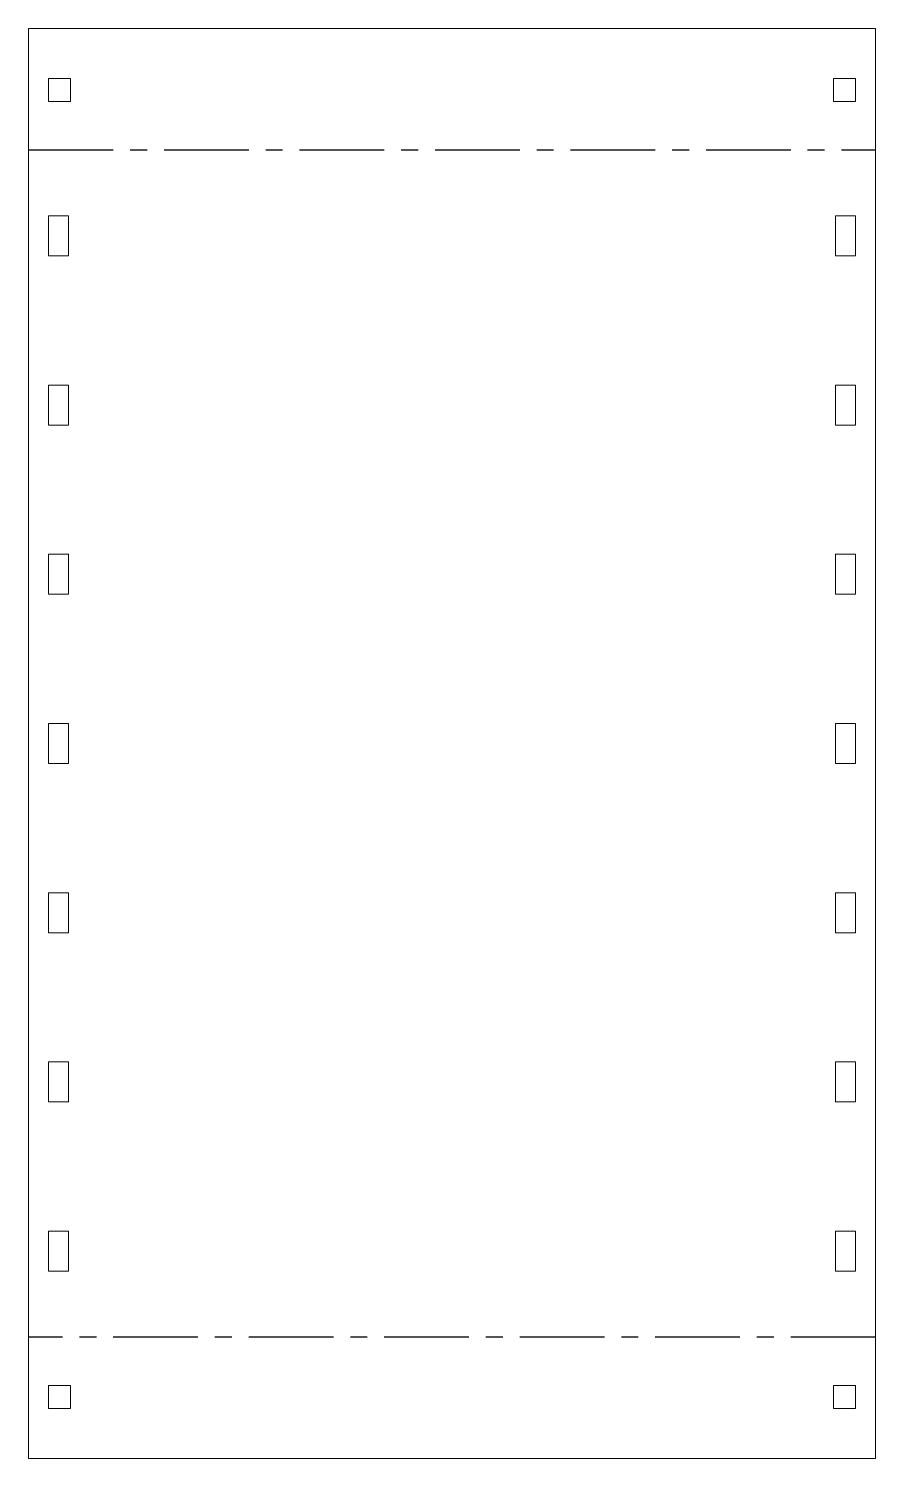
# Model space of a CAD drawing. Header units: inches. Extents: x 0 to 5, y -4.23 to 4.23.
import ezdxf

# ---------------------------------------------------------------- set-up
doc = ezdxf.new("R2010")
doc.units = ezdxf.units.IN
doc.header["$MEASUREMENT"] = 0
doc.linetypes.add('CENTERX2', pattern=[0.8, 0.5, -0.1, 0.1, -0.1])

msp = doc.modelspace()

# ---------------------------------------------------------------- linework, layer by layer
at = {"color": 7, "linetype": 'Continuous', "lineweight": 15}
for p, q in [((0, 4.2252), (5, 4.2252)), ((0, 4.2252), (0, -4.2252)), ((5, 4.2252), (5, -4.2252)), ((0.1181, 3.7949), (0.1181, 3.9299)), ((0.1181, 3.9299), (0.2481, 3.9299)), ((0.2481, 3.9299), (0.2481, 3.7949)), ((4.8819, 3.9299), (4.7519, 3.9299)), ((4.7519, 3.9299), (4.7519, 3.7949)), ((4.8819, 3.7949), (4.8819, 3.9299)), ((0.2481, 3.7949), (0.1181, 3.7949)), ((4.7519, 3.7949), (4.8819, 3.7949)), ((0.2362, 3.1181), (0.1181, 3.1181)), ((0.1181, 3.1181), (0.1181, 2.8819)), ((0.2362, 2.8819), (0.2362, 3.1181)), ((4.7638, 3.1181), (4.8819, 3.1181)), ((4.7638, 2.8819), (4.7638, 3.1181)), ((4.8819, 3.1181), (4.8819, 2.8819)), ((0.1181, 2.8819), (0.2362, 2.8819)), ((4.8819, 2.8819), (4.7638, 2.8819)), ((0.2362, 2.1181), (0.1181, 2.1181)), ((0.1181, 2.1181), (0.1181, 1.8819)), ((0.2362, 1.8819), (0.2362, 2.1181)), ((4.7638, 2.1181), (4.8819, 2.1181)), ((4.7638, 1.8819), (4.7638, 2.1181)), ((4.8819, 2.1181), (4.8819, 1.8819)), ((0.1181, 1.8819), (0.2362, 1.8819)), ((4.8819, 1.8819), (4.7638, 1.8819)), ((0.2362, 1.1181), (0.1181, 1.1181)), ((0.1181, 1.1181), (0.1181, 0.8819)), ((0.2362, 0.8819), (0.2362, 1.1181)), ((4.7638, 1.1181), (4.8819, 1.1181)), ((4.7638, 0.8819), (4.7638, 1.1181)), ((4.8819, 1.1181), (4.8819, 0.8819)), ((0.1181, 0.8819), (0.2362, 0.8819)), ((4.8819, 0.8819), (4.7638, 0.8819)), ((0.2362, 0.1181), (0.1181, 0.1181)), ((0.1181, 0.1181), (0.1181, -0.1181)), ((0.2362, -0.1181), (0.2362, 0.1181)), ((4.7638, 0.1181), (4.8819, 0.1181)), ((4.7638, -0.1181), (4.7638, 0.1181)), ((4.8819, 0.1181), (4.8819, -0.1181)), ((0.1181, -0.1181), (0.2362, -0.1181)), ((4.8819, -0.1181), (4.7638, -0.1181)), ((0.2362, -0.8819), (0.1181, -0.8819)), ((0.1181, -0.8819), (0.1181, -1.1181)), ((0.2362, -1.1181), (0.2362, -0.8819)), ((4.7638, -0.8819), (4.8819, -0.8819)), ((4.7638, -1.1181), (4.7638, -0.8819)), ((4.8819, -0.8819), (4.8819, -1.1181)), ((0.1181, -1.1181), (0.2362, -1.1181)), ((4.8819, -1.1181), (4.7638, -1.1181)), ((0.2362, -1.8819), (0.1181, -1.8819)), ((0.1181, -1.8819), (0.1181, -2.1181)), ((0.2362, -2.1181), (0.2362, -1.8819)), ((4.7638, -1.8819), (4.8819, -1.8819)), ((4.7638, -2.1181), (4.7638, -1.8819)), ((4.8819, -1.8819), (4.8819, -2.1181)), ((0.1181, -2.1181), (0.2362, -2.1181)), ((4.8819, -2.1181), (4.7638, -2.1181)), ((0.2362, -2.8819), (0.1181, -2.8819)), ((0.1181, -2.8819), (0.1181, -3.1181)), ((0.2362, -3.1181), (0.2362, -2.8819)), ((4.7638, -2.8819), (4.8819, -2.8819)), ((4.7638, -3.1181), (4.7638, -2.8819)), ((4.8819, -2.8819), (4.8819, -3.1181)), ((0.1181, -3.1181), (0.2362, -3.1181)), ((4.8819, -3.1181), (4.7638, -3.1181)), ((0.2481, -3.7949), (0.1181, -3.7949)), ((0.1181, -3.7949), (0.1181, -3.9299)), ((0.2481, -3.9299), (0.2481, -3.7949)), ((4.7519, -3.7949), (4.8819, -3.7949)), ((4.7519, -3.9299), (4.7519, -3.7949)), ((4.8819, -3.7949), (4.8819, -3.9299)), ((0.1181, -3.9299), (0.2481, -3.9299)), ((4.8819, -3.9299), (4.7519, -3.9299)), ((5, -4.2252), (0, -4.2252))]:
    msp.add_line(p, q, dxfattribs=at)
at = {"color": 7, "linetype": 'CENTERX2'}
for p, q in [((0, 3.5091), (5, 3.5091)), ((5, -3.5091), (0, -3.5091))]:
    msp.add_line(p, q, dxfattribs=at)

doc.saveas('drawing.dxf')
